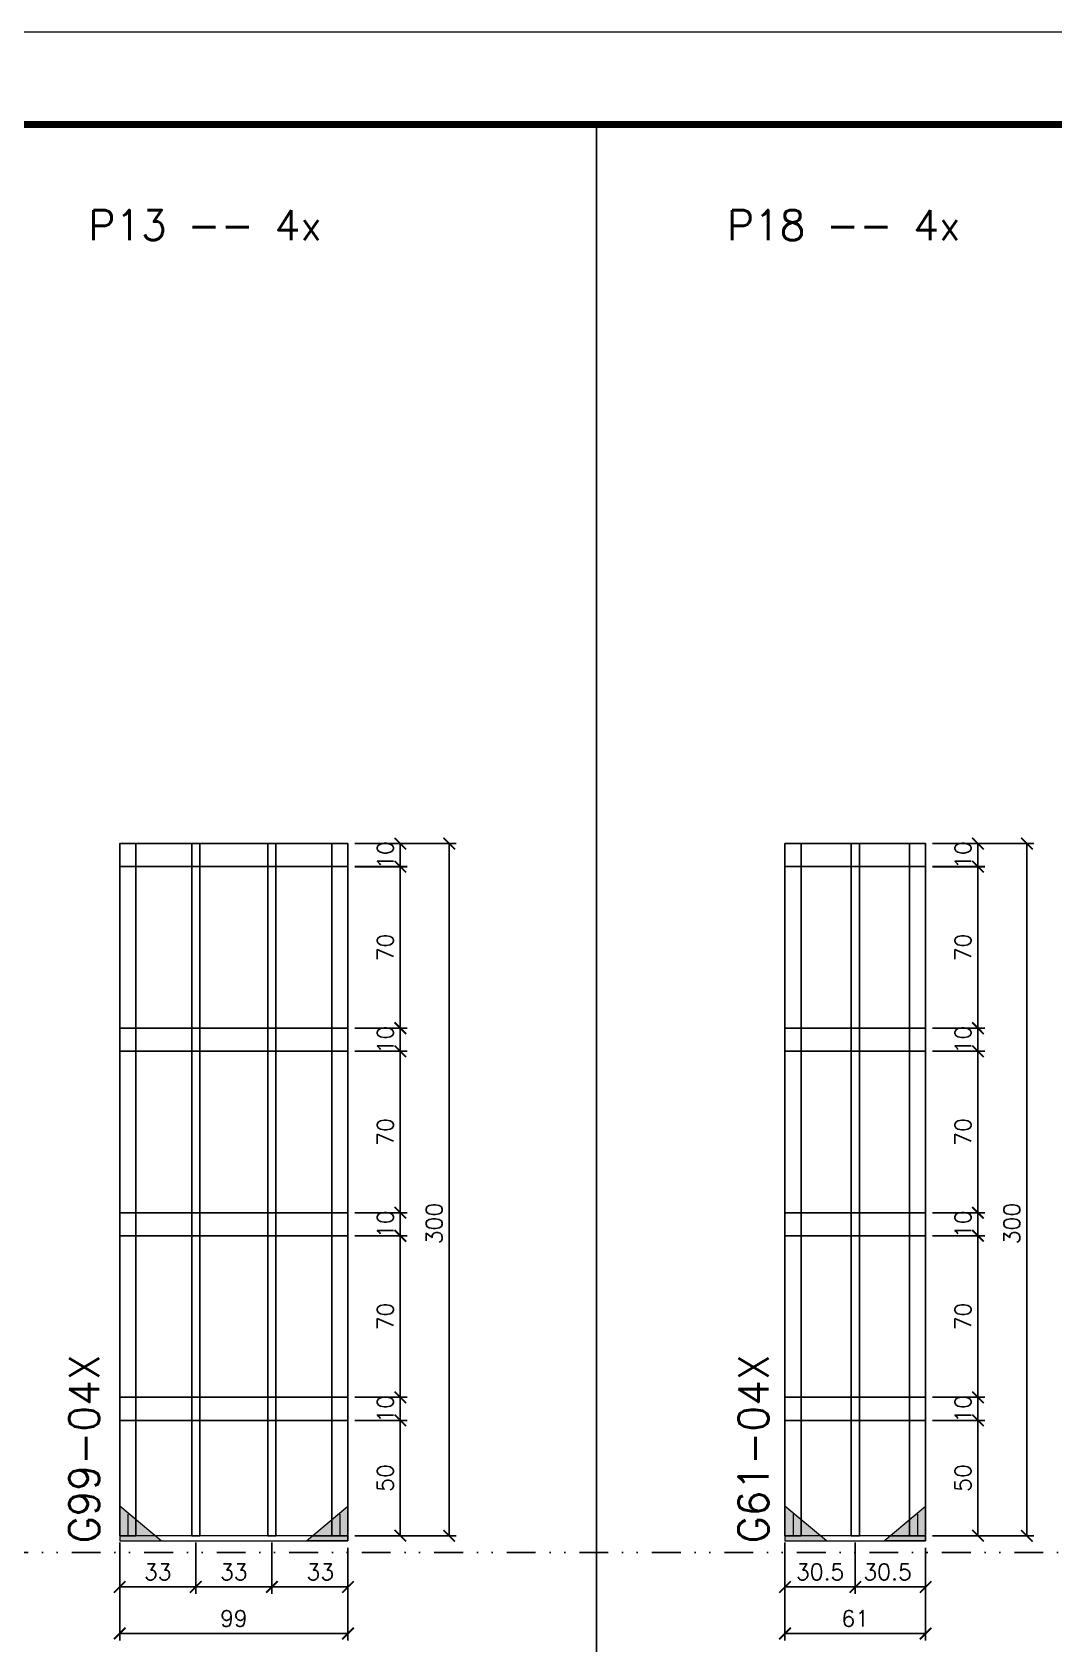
# Model space of a CAD drawing. Extents: x 13770 to 23315, y 867 to 16997.
# Drawn here: x 16646 to 17089, y 8110 to 8808 of the extents above; entities that cross this region are included whole.
import ezdxf

# ---------------------------------------------------------------- set-up
doc = ezdxf.new("R2010")
doc.units = 0
for name, pattern in [('DASHED', [0.75, 0.5, -0.25]), ('DIVIDE2', [0.625, 0.25, -0.125, 0, -0.125, 0, -0.125]), ('HIDDEN', [0.375, 0.25, -0.125])]:
    doc.linetypes.add(name, pattern=pattern)
for name, color, linetype in [('COTA', 241, 'Continuous'), ('Nível', 160, 'Continuous'), ('SARR_2.2x10', 60, 'Continuous'), ('SARR_3.5x7', 81, 'Continuous'), ('SARR_7x7', 40, 'Continuous'), ('Texto Nível', 251, 'Continuous')]:
    doc.layers.add(name, color=color, linetype=linetype)
for name, color, linetype, lineweight in [('Folhas', 255, 'Continuous', 9), ('Madeira', 126, 'Continuous', 18), ('Sarr 2.2x7', 40, 'Continuous', 9), ('SARRAFO DE PRESSAO', 251, 'DASHED', 9), ('Texto Seção', 7, 'Continuous', 15)]:
    doc.layers.add(name, color=color, linetype=linetype, lineweight=lineweight)
doc.styles.add('REGUA-120', font='ROMANS.shx', dxfattribs={"height": 15})
doc.styles.add('ROMANS', font='romans.shx')
doc.dimstyles.new('Cota Paínel', dxfattribs={"dimtxt": 7, "dimasz": 5, "dimexe": 3, "dimexo": 3, "dimgap": 3, "dimtad": 1, "dimdec": 1, "dimzin": 12, "dimdsep": 46, "dimtxsty": 'ROMANS', "dimblk": 'ARCHTICK', "dimcen": 0, "dimclrd": 4, "dimclre": 4, "dimclrt": 1, "dimadec": 1, "dimazin": 3, "dimtfac": 1, "dimtdec": 1, "dimtmove": 0, "dimatfit": 3, "dimldrblk": 'OBLIQUE', "dimfxl": 1, "dimtolj": 1, "dimtzin": 12, "dimarcsym": 0})

# ---------------------------------------------------------------- blocks, each defined once
blk = doc.blocks.new('9999999999')
at = {"layer": 'Folhas'}
blk.add_lwpolyline([(98138.98, 34190.21), (99623.98, 34190.21), (99623.98, 35240.21), (98138.98, 35240.21)], close=True, dxfattribs=at)
at = {"layer": 'Folhas', "color": 30, "const_width": 3}
blk.add_lwpolyline([(98213.98, 34230.21), (99583.98, 34230.21), (99583.98, 35200.21), (98213.98, 35200.21)], close=True, dxfattribs=at)
blk = doc.blocks.new('_ArchTick')
at = {"color": 0, "linetype": 'ByBlock', "const_width": 0.15}
blk.add_lwpolyline([(-0.5, -0.5), (0.5, 0.5)], dxfattribs=at)
blk = doc.blocks.new('*D920')
at = {"layer": 'COTA', "color": 4, "lineweight": -2, "transparency": 16777216}
for p, q in [((16683.75, 8138.58), (16683.75, 8111.4)), ((16782.75, 8138.58), (16782.75, 8111.4)), ((16782.75, 8114.4), (16683.75, 8114.4))]:
    blk.add_line(p, q, dxfattribs=at)
at = {"layer": 'Defpoints', "color": 0, "transparency": 16777216}
for p in [(16683.75, 8141.58), (16782.75, 8141.58), (16683.75, 8114.4)]:
    blk.add_point(p, dxfattribs=at)
at = {"layer": 'COTA', "color": 4, "lineweight": -2, "transparency": 16777216, "xscale": 5, "yscale": 5, "zscale": 5, "rotation": 180}
blk.add_blockref('_ArchTick', (16683.75, 8114.4), dxfattribs=at)
at = {"layer": 'COTA', "color": 4, "lineweight": -2, "transparency": 16777216, "xscale": 5, "yscale": 5, "zscale": 5}
blk.add_blockref('_ArchTick', (16782.75, 8114.4), dxfattribs=at)
at = {"layer": 'COTA', "color": 1, "transparency": 16777216, "insert": (16733.25, 8120.9), "char_height": 7, "attachment_point": 5, "style": 'ROMANS'}
blk.add_mtext('\\A1;99', dxfattribs=at)
blk = doc.blocks.new('_Oblique')
at = {"color": 0, "linetype": 'ByBlock', "lineweight": -2}
blk.add_line((-0.5, -0.5), (0.5, 0.5), dxfattribs=at)
blk = doc.blocks.new('*D921')
at = {"layer": 'COTA', "color": 4, "lineweight": -2, "transparency": 16777216}
for p, q in [((16749.75, 8153.78), (16749.75, 8131.58)), ((16782.75, 8151.58), (16782.75, 8131.58)), ((16749.75, 8134.58), (16782.75, 8134.58))]:
    blk.add_line(p, q, dxfattribs=at)
at = {"layer": 'Defpoints', "color": 0, "transparency": 16777216}
for p in [(16749.75, 8156.78), (16782.75, 8154.58), (16782.75, 8134.58)]:
    blk.add_point(p, dxfattribs=at)
at = {"layer": 'COTA', "color": 4, "lineweight": -2, "transparency": 16777216, "xscale": 5, "yscale": 5, "zscale": 5, "rotation": 180}
blk.add_blockref('_ArchTick', (16749.75, 8134.58), dxfattribs=at)
at = {"layer": 'COTA', "color": 4, "lineweight": -2, "transparency": 16777216, "xscale": 5, "yscale": 5, "zscale": 5}
blk.add_blockref('_ArchTick', (16782.75, 8134.58), dxfattribs=at)
at = {"layer": 'COTA', "color": 1, "transparency": 16777216, "insert": (16770.75, 8141.08), "char_height": 7, "attachment_point": 5, "style": 'ROMANS'}
blk.add_mtext('\\A1;33', dxfattribs=at)
blk = doc.blocks.new('*D922')
at = {"layer": 'COTA', "color": 4, "lineweight": -2, "transparency": 16777216}
for p, q in [((16683.75, 8153.78), (16683.75, 8131.58)), ((16716.75, 8153.78), (16716.75, 8131.58)), ((16683.75, 8134.58), (16716.75, 8134.58))]:
    blk.add_line(p, q, dxfattribs=at)
at = {"layer": 'Defpoints', "color": 0, "transparency": 16777216}
for p in [(16683.75, 8156.78), (16716.75, 8156.78), (16716.75, 8134.58)]:
    blk.add_point(p, dxfattribs=at)
at = {"layer": 'COTA', "color": 4, "lineweight": -2, "transparency": 16777216, "xscale": 5, "yscale": 5, "zscale": 5, "rotation": 180}
blk.add_blockref('_ArchTick', (16683.75, 8134.58), dxfattribs=at)
at = {"layer": 'COTA', "color": 4, "lineweight": -2, "transparency": 16777216, "xscale": 5, "yscale": 5, "zscale": 5}
blk.add_blockref('_ArchTick', (16716.75, 8134.58), dxfattribs=at)
at = {"layer": 'COTA', "color": 1, "transparency": 16777216, "insert": (16700.25, 8141.08), "char_height": 7, "attachment_point": 5, "style": 'ROMANS'}
blk.add_mtext('\\A1;33', dxfattribs=at)
blk = doc.blocks.new('*D923')
at = {"layer": 'COTA', "color": 4, "lineweight": -2, "transparency": 16777216}
for p, q in [((16716.75, 8153.78), (16716.75, 8131.58)), ((16749.75, 8153.78), (16749.75, 8131.58)), ((16716.75, 8134.58), (16749.75, 8134.58))]:
    blk.add_line(p, q, dxfattribs=at)
at = {"layer": 'Defpoints', "color": 0, "transparency": 16777216}
for p in [(16716.75, 8156.78), (16749.75, 8156.78), (16749.75, 8134.58)]:
    blk.add_point(p, dxfattribs=at)
at = {"layer": 'COTA', "color": 4, "lineweight": -2, "transparency": 16777216, "xscale": 5, "yscale": 5, "zscale": 5, "rotation": 180}
blk.add_blockref('_ArchTick', (16716.75, 8134.58), dxfattribs=at)
at = {"layer": 'COTA', "color": 4, "lineweight": -2, "transparency": 16777216, "xscale": 5, "yscale": 5, "zscale": 5}
blk.add_blockref('_ArchTick', (16749.75, 8134.58), dxfattribs=at)
at = {"layer": 'COTA', "color": 1, "transparency": 16777216, "insert": (16733.25, 8141.08), "char_height": 7, "attachment_point": 5, "style": 'ROMANS'}
blk.add_mtext('\\A1;33', dxfattribs=at)
blk = doc.blocks.new('*D924')
at = {"layer": 'COTA', "color": 4, "lineweight": -2, "transparency": 16777216}
for p, q in [((16785.75, 8206.78), (16808.45, 8206.78)), ((16805.45, 8156.78), (16805.45, 8206.78)), ((16785.75, 8156.78), (16808.45, 8156.78))]:
    blk.add_line(p, q, dxfattribs=at)
at = {"layer": 'Defpoints', "color": 0, "transparency": 16777216}
for p in [(16782.75, 8206.78), (16805.45, 8206.78), (16782.75, 8156.78)]:
    blk.add_point(p, dxfattribs=at)
at = {"layer": 'COTA', "color": 4, "lineweight": -2, "transparency": 16777216, "xscale": 5, "yscale": 5, "zscale": 5}
for p, rotation in [((16805.45, 8206.78), 90), ((16805.45, 8156.78), 270)]:
    blk.add_blockref('_ArchTick', p, dxfattribs=dict(at, rotation=rotation))
at = {"layer": 'COTA', "color": 1, "transparency": 16777216, "insert": (16798.95, 8181.78), "char_height": 7, "attachment_point": 5, "rotation": 90, "style": 'ROMANS'}
blk.add_mtext('\\A1;50', dxfattribs=at)
blk = doc.blocks.new('*D925')
at = {"layer": 'COTA', "color": 4, "lineweight": -2, "transparency": 16777216}
for p, q in [((16785.75, 8216.78), (16808.45, 8216.78)), ((16805.45, 8206.78), (16805.45, 8216.78)), ((16785.75, 8206.78), (16808.45, 8206.78))]:
    blk.add_line(p, q, dxfattribs=at)
at = {"layer": 'Defpoints', "color": 0, "transparency": 16777216}
for p in [(16782.75, 8216.78), (16805.45, 8216.78), (16782.75, 8206.78)]:
    blk.add_point(p, dxfattribs=at)
at = {"layer": 'COTA', "color": 4, "lineweight": -2, "transparency": 16777216, "xscale": 5, "yscale": 5, "zscale": 5}
for p, rotation in [((16805.45, 8216.78), 90), ((16805.45, 8206.78), 270)]:
    blk.add_blockref('_ArchTick', p, dxfattribs=dict(at, rotation=rotation))
at = {"layer": 'COTA', "color": 1, "transparency": 16777216, "insert": (16798.95, 8211.78), "char_height": 7, "attachment_point": 5, "rotation": 90, "style": 'ROMANS'}
blk.add_mtext('\\A1;10', dxfattribs=at)
blk = doc.blocks.new('*D926')
at = {"layer": 'COTA', "color": 4, "lineweight": -2, "transparency": 16777216}
for p, q in [((16785.75, 8286.78), (16808.45, 8286.78)), ((16805.45, 8216.78), (16805.45, 8286.78)), ((16785.75, 8216.78), (16808.45, 8216.78))]:
    blk.add_line(p, q, dxfattribs=at)
at = {"layer": 'Defpoints', "color": 0, "transparency": 16777216}
for p in [(16782.75, 8286.78), (16805.45, 8286.78), (16782.75, 8216.78)]:
    blk.add_point(p, dxfattribs=at)
at = {"layer": 'COTA', "color": 4, "lineweight": -2, "transparency": 16777216, "xscale": 5, "yscale": 5, "zscale": 5}
for p, rotation in [((16805.45, 8286.78), 90), ((16805.45, 8216.78), 270)]:
    blk.add_blockref('_ArchTick', p, dxfattribs=dict(at, rotation=rotation))
at = {"layer": 'COTA', "color": 1, "transparency": 16777216, "insert": (16798.95, 8251.78), "char_height": 7, "attachment_point": 5, "rotation": 90, "style": 'ROMANS'}
blk.add_mtext('\\A1;70', dxfattribs=at)
blk = doc.blocks.new('*D927')
at = {"layer": 'COTA', "color": 4, "lineweight": -2, "transparency": 16777216}
for p, q in [((16785.75, 8296.78), (16808.45, 8296.78)), ((16805.45, 8286.78), (16805.45, 8296.78)), ((16785.75, 8286.78), (16808.45, 8286.78))]:
    blk.add_line(p, q, dxfattribs=at)
at = {"layer": 'Defpoints', "color": 0, "transparency": 16777216}
for p in [(16782.75, 8296.78), (16805.45, 8296.78), (16782.75, 8286.78)]:
    blk.add_point(p, dxfattribs=at)
at = {"layer": 'COTA', "color": 4, "lineweight": -2, "transparency": 16777216, "xscale": 5, "yscale": 5, "zscale": 5}
for p, rotation in [((16805.45, 8296.78), 90), ((16805.45, 8286.78), 270)]:
    blk.add_blockref('_ArchTick', p, dxfattribs=dict(at, rotation=rotation))
at = {"layer": 'COTA', "color": 1, "transparency": 16777216, "insert": (16798.95, 8291.78), "char_height": 7, "attachment_point": 5, "rotation": 90, "style": 'ROMANS'}
blk.add_mtext('\\A1;10', dxfattribs=at)
blk = doc.blocks.new('*D928')
at = {"layer": 'COTA', "color": 4, "lineweight": -2, "transparency": 16777216}
for p, q in [((16785.75, 8366.78), (16808.45, 8366.78)), ((16805.45, 8296.78), (16805.45, 8366.78)), ((16785.75, 8296.78), (16808.45, 8296.78))]:
    blk.add_line(p, q, dxfattribs=at)
at = {"layer": 'Defpoints', "color": 0, "transparency": 16777216}
for p in [(16782.75, 8366.78), (16805.45, 8366.78), (16782.75, 8296.78)]:
    blk.add_point(p, dxfattribs=at)
at = {"layer": 'COTA', "color": 4, "lineweight": -2, "transparency": 16777216, "xscale": 5, "yscale": 5, "zscale": 5}
for p, rotation in [((16805.45, 8366.78), 90), ((16805.45, 8296.78), 270)]:
    blk.add_blockref('_ArchTick', p, dxfattribs=dict(at, rotation=rotation))
at = {"layer": 'COTA', "color": 1, "transparency": 16777216, "insert": (16798.95, 8331.78), "char_height": 7, "attachment_point": 5, "rotation": 90, "style": 'ROMANS'}
blk.add_mtext('\\A1;70', dxfattribs=at)
blk = doc.blocks.new('*D929')
at = {"layer": 'COTA', "color": 4, "lineweight": -2, "transparency": 16777216}
for p, q in [((16785.75, 8376.78), (16808.45, 8376.78)), ((16805.45, 8366.78), (16805.45, 8376.78)), ((16785.75, 8366.78), (16808.45, 8366.78))]:
    blk.add_line(p, q, dxfattribs=at)
at = {"layer": 'Defpoints', "color": 0, "transparency": 16777216}
for p in [(16782.75, 8376.78), (16805.45, 8376.78), (16782.75, 8366.78)]:
    blk.add_point(p, dxfattribs=at)
at = {"layer": 'COTA', "color": 4, "lineweight": -2, "transparency": 16777216, "xscale": 5, "yscale": 5, "zscale": 5}
for p, rotation in [((16805.45, 8376.78), 90), ((16805.45, 8366.78), 270)]:
    blk.add_blockref('_ArchTick', p, dxfattribs=dict(at, rotation=rotation))
at = {"layer": 'COTA', "color": 1, "transparency": 16777216, "insert": (16798.95, 8371.78), "char_height": 7, "attachment_point": 5, "rotation": 90, "style": 'ROMANS'}
blk.add_mtext('\\A1;10', dxfattribs=at)
blk = doc.blocks.new('*D930')
at = {"layer": 'COTA', "color": 4, "lineweight": -2, "transparency": 16777216}
for p, q in [((16785.75, 8446.77), (16808.45, 8446.77)), ((16805.45, 8376.78), (16805.45, 8446.77)), ((16785.75, 8376.78), (16808.45, 8376.78))]:
    blk.add_line(p, q, dxfattribs=at)
at = {"layer": 'Defpoints', "color": 0, "transparency": 16777216}
for p in [(16782.75, 8446.77), (16805.45, 8446.77), (16782.75, 8376.78)]:
    blk.add_point(p, dxfattribs=at)
at = {"layer": 'COTA', "color": 4, "lineweight": -2, "transparency": 16777216, "xscale": 5, "yscale": 5, "zscale": 5}
for p, rotation in [((16805.45, 8446.77), 90), ((16805.45, 8376.78), 270)]:
    blk.add_blockref('_ArchTick', p, dxfattribs=dict(at, rotation=rotation))
at = {"layer": 'COTA', "color": 1, "transparency": 16777216, "insert": (16798.95, 8411.78), "char_height": 7, "attachment_point": 5, "rotation": 90, "style": 'ROMANS'}
blk.add_mtext('\\A1;70', dxfattribs=at)
blk = doc.blocks.new('*D931')
at = {"layer": 'COTA', "color": 4, "lineweight": -2, "transparency": 16777216}
for p, q in [((16785.75, 8456.78), (16829.66, 8456.78)), ((16826.66, 8156.74), (16826.66, 8456.78)), ((16785.75, 8156.74), (16829.66, 8156.74))]:
    blk.add_line(p, q, dxfattribs=at)
at = {"layer": 'Defpoints', "color": 0, "transparency": 16777216}
for p in [(16782.75, 8456.78), (16826.66, 8456.78), (16782.75, 8156.74)]:
    blk.add_point(p, dxfattribs=at)
at = {"layer": 'COTA', "color": 4, "lineweight": -2, "transparency": 16777216, "xscale": 5, "yscale": 5, "zscale": 5}
for p, rotation in [((16826.66, 8456.78), 90), ((16826.66, 8156.74), 270)]:
    blk.add_blockref('_ArchTick', p, dxfattribs=dict(at, rotation=rotation))
at = {"layer": 'COTA', "color": 1, "transparency": 16777216, "insert": (16820.16, 8292.08), "char_height": 7, "attachment_point": 5, "rotation": 90, "style": 'ROMANS'}
blk.add_mtext('\\A1;300', dxfattribs=at)
blk = doc.blocks.new('*D932')
at = {"layer": 'COTA', "color": 4, "lineweight": -2, "transparency": 16777216}
for p, q in [((16785.75, 8456.81), (16808.45, 8456.81)), ((16805.45, 8446.81), (16805.45, 8456.81)), ((16785.75, 8446.81), (16808.45, 8446.81))]:
    blk.add_line(p, q, dxfattribs=at)
at = {"layer": 'Defpoints', "color": 0, "transparency": 16777216}
for p in [(16782.75, 8456.81), (16805.45, 8456.81), (16782.75, 8446.81)]:
    blk.add_point(p, dxfattribs=at)
at = {"layer": 'COTA', "color": 4, "lineweight": -2, "transparency": 16777216, "xscale": 5, "yscale": 5, "zscale": 5}
for p, rotation in [((16805.45, 8456.81), 90), ((16805.45, 8446.81), 270)]:
    blk.add_blockref('_ArchTick', p, dxfattribs=dict(at, rotation=rotation))
at = {"layer": 'COTA', "color": 1, "transparency": 16777216, "insert": (16798.95, 8451.81), "char_height": 7, "attachment_point": 5, "rotation": 90, "style": 'ROMANS'}
blk.add_mtext('\\A1;10', dxfattribs=at)
blk = doc.blocks.new('*D933')
at = {"layer": 'COTA', "color": 4, "lineweight": -2, "transparency": 16777216}
for p, q in [((16972.28, 8138.58), (16972.28, 8111.4)), ((17033.28, 8138.58), (17033.28, 8111.4)), ((17033.28, 8114.4), (16972.28, 8114.4))]:
    blk.add_line(p, q, dxfattribs=at)
at = {"layer": 'Defpoints', "color": 0, "transparency": 16777216}
for p in [(16972.28, 8141.58), (17033.28, 8141.58), (16972.28, 8114.4)]:
    blk.add_point(p, dxfattribs=at)
at = {"layer": 'COTA', "color": 4, "lineweight": -2, "transparency": 16777216, "xscale": 5, "yscale": 5, "zscale": 5, "rotation": 180}
blk.add_blockref('_ArchTick', (16972.28, 8114.4), dxfattribs=at)
at = {"layer": 'COTA', "color": 4, "lineweight": -2, "transparency": 16777216, "xscale": 5, "yscale": 5, "zscale": 5}
blk.add_blockref('_ArchTick', (17033.28, 8114.4), dxfattribs=at)
at = {"layer": 'COTA', "color": 1, "transparency": 16777216, "insert": (17002.78, 8120.9), "char_height": 7, "attachment_point": 5, "style": 'ROMANS'}
blk.add_mtext('\\A1;61', dxfattribs=at)
blk = doc.blocks.new('*D934')
at = {"layer": 'COTA', "color": 4, "lineweight": -2, "transparency": 16777216}
for p, q in [((17002.78, 8153.78), (17002.78, 8131.58)), ((17033.28, 8151.58), (17033.28, 8131.58)), ((17002.78, 8134.58), (17033.28, 8134.58))]:
    blk.add_line(p, q, dxfattribs=at)
at = {"layer": 'Defpoints', "color": 0, "transparency": 16777216}
for p in [(17002.78, 8156.78), (17033.28, 8154.58), (17033.28, 8134.58)]:
    blk.add_point(p, dxfattribs=at)
at = {"layer": 'COTA', "color": 4, "lineweight": -2, "transparency": 16777216, "xscale": 5, "yscale": 5, "zscale": 5, "rotation": 180}
blk.add_blockref('_ArchTick', (17002.78, 8134.58), dxfattribs=at)
at = {"layer": 'COTA', "color": 4, "lineweight": -2, "transparency": 16777216, "xscale": 5, "yscale": 5, "zscale": 5}
blk.add_blockref('_ArchTick', (17033.28, 8134.58), dxfattribs=at)
at = {"layer": 'COTA', "color": 1, "transparency": 16777216, "insert": (17016.78, 8141.08), "char_height": 7, "attachment_point": 5, "style": 'ROMANS'}
blk.add_mtext('\\A1;30.5', dxfattribs=at)
blk = doc.blocks.new('*D935')
at = {"layer": 'COTA', "color": 4, "lineweight": -2, "transparency": 16777216}
for p, q in [((16972.28, 8153.78), (16972.28, 8131.58)), ((17002.78, 8153.78), (17002.78, 8131.58)), ((16972.28, 8134.58), (17002.78, 8134.58))]:
    blk.add_line(p, q, dxfattribs=at)
at = {"layer": 'Defpoints', "color": 0, "transparency": 16777216}
for p in [(16972.28, 8156.78), (17002.78, 8156.78), (17002.78, 8134.58)]:
    blk.add_point(p, dxfattribs=at)
at = {"layer": 'COTA', "color": 4, "lineweight": -2, "transparency": 16777216, "xscale": 5, "yscale": 5, "zscale": 5, "rotation": 180}
blk.add_blockref('_ArchTick', (16972.28, 8134.58), dxfattribs=at)
at = {"layer": 'COTA', "color": 4, "lineweight": -2, "transparency": 16777216, "xscale": 5, "yscale": 5, "zscale": 5}
blk.add_blockref('_ArchTick', (17002.78, 8134.58), dxfattribs=at)
at = {"layer": 'COTA', "color": 1, "transparency": 16777216, "insert": (16987.53, 8141.08), "char_height": 7, "attachment_point": 5, "style": 'ROMANS'}
blk.add_mtext('\\A1;30.5', dxfattribs=at)
blk = doc.blocks.new('*D936')
at = {"layer": 'COTA', "color": 4, "lineweight": -2, "transparency": 16777216}
for p, q in [((17036.28, 8206.78), (17058.98, 8206.78)), ((17055.98, 8156.78), (17055.98, 8206.78)), ((17036.28, 8156.78), (17058.98, 8156.78))]:
    blk.add_line(p, q, dxfattribs=at)
at = {"layer": 'Defpoints', "color": 0, "transparency": 16777216}
for p in [(17033.28, 8206.78), (17055.98, 8206.78), (17033.28, 8156.78)]:
    blk.add_point(p, dxfattribs=at)
at = {"layer": 'COTA', "color": 4, "lineweight": -2, "transparency": 16777216, "xscale": 5, "yscale": 5, "zscale": 5}
for p, rotation in [((17055.98, 8206.78), 90), ((17055.98, 8156.78), 270)]:
    blk.add_blockref('_ArchTick', p, dxfattribs=dict(at, rotation=rotation))
at = {"layer": 'COTA', "color": 1, "transparency": 16777216, "insert": (17049.48, 8181.78), "char_height": 7, "attachment_point": 5, "rotation": 90, "style": 'ROMANS'}
blk.add_mtext('\\A1;50', dxfattribs=at)
blk = doc.blocks.new('*D937')
at = {"layer": 'COTA', "color": 4, "lineweight": -2, "transparency": 16777216}
for p, q in [((17036.28, 8216.78), (17058.98, 8216.78)), ((17055.98, 8206.78), (17055.98, 8216.78)), ((17036.28, 8206.78), (17058.98, 8206.78))]:
    blk.add_line(p, q, dxfattribs=at)
at = {"layer": 'Defpoints', "color": 0, "transparency": 16777216}
for p in [(17033.28, 8216.78), (17055.98, 8216.78), (17033.28, 8206.78)]:
    blk.add_point(p, dxfattribs=at)
at = {"layer": 'COTA', "color": 4, "lineweight": -2, "transparency": 16777216, "xscale": 5, "yscale": 5, "zscale": 5}
for p, rotation in [((17055.98, 8216.78), 90), ((17055.98, 8206.78), 270)]:
    blk.add_blockref('_ArchTick', p, dxfattribs=dict(at, rotation=rotation))
at = {"layer": 'COTA', "color": 1, "transparency": 16777216, "insert": (17049.48, 8211.78), "char_height": 7, "attachment_point": 5, "rotation": 90, "style": 'ROMANS'}
blk.add_mtext('\\A1;10', dxfattribs=at)
blk = doc.blocks.new('*D938')
at = {"layer": 'COTA', "color": 4, "lineweight": -2, "transparency": 16777216}
for p, q in [((17036.28, 8286.78), (17058.98, 8286.78)), ((17055.98, 8216.78), (17055.98, 8286.78)), ((17036.28, 8216.78), (17058.98, 8216.78))]:
    blk.add_line(p, q, dxfattribs=at)
at = {"layer": 'Defpoints', "color": 0, "transparency": 16777216}
for p in [(17033.28, 8286.78), (17055.98, 8286.78), (17033.28, 8216.78)]:
    blk.add_point(p, dxfattribs=at)
at = {"layer": 'COTA', "color": 4, "lineweight": -2, "transparency": 16777216, "xscale": 5, "yscale": 5, "zscale": 5}
for p, rotation in [((17055.98, 8286.78), 90), ((17055.98, 8216.78), 270)]:
    blk.add_blockref('_ArchTick', p, dxfattribs=dict(at, rotation=rotation))
at = {"layer": 'COTA', "color": 1, "transparency": 16777216, "insert": (17049.48, 8251.78), "char_height": 7, "attachment_point": 5, "rotation": 90, "style": 'ROMANS'}
blk.add_mtext('\\A1;70', dxfattribs=at)
blk = doc.blocks.new('*D939')
at = {"layer": 'COTA', "color": 4, "lineweight": -2, "transparency": 16777216}
for p, q in [((17036.28, 8296.78), (17058.98, 8296.78)), ((17055.98, 8286.78), (17055.98, 8296.78)), ((17036.28, 8286.78), (17058.98, 8286.78))]:
    blk.add_line(p, q, dxfattribs=at)
at = {"layer": 'Defpoints', "color": 0, "transparency": 16777216}
for p in [(17033.28, 8296.78), (17055.98, 8296.78), (17033.28, 8286.78)]:
    blk.add_point(p, dxfattribs=at)
at = {"layer": 'COTA', "color": 4, "lineweight": -2, "transparency": 16777216, "xscale": 5, "yscale": 5, "zscale": 5}
for p, rotation in [((17055.98, 8296.78), 90), ((17055.98, 8286.78), 270)]:
    blk.add_blockref('_ArchTick', p, dxfattribs=dict(at, rotation=rotation))
at = {"layer": 'COTA', "color": 1, "transparency": 16777216, "insert": (17049.48, 8291.78), "char_height": 7, "attachment_point": 5, "rotation": 90, "style": 'ROMANS'}
blk.add_mtext('\\A1;10', dxfattribs=at)
blk = doc.blocks.new('*D940')
at = {"layer": 'COTA', "color": 4, "lineweight": -2, "transparency": 16777216}
for p, q in [((17036.28, 8366.78), (17058.98, 8366.78)), ((17055.98, 8296.78), (17055.98, 8366.78)), ((17036.28, 8296.78), (17058.98, 8296.78))]:
    blk.add_line(p, q, dxfattribs=at)
at = {"layer": 'Defpoints', "color": 0, "transparency": 16777216}
for p in [(17033.28, 8366.78), (17055.98, 8366.78), (17033.28, 8296.78)]:
    blk.add_point(p, dxfattribs=at)
at = {"layer": 'COTA', "color": 4, "lineweight": -2, "transparency": 16777216, "xscale": 5, "yscale": 5, "zscale": 5}
for p, rotation in [((17055.98, 8366.78), 90), ((17055.98, 8296.78), 270)]:
    blk.add_blockref('_ArchTick', p, dxfattribs=dict(at, rotation=rotation))
at = {"layer": 'COTA', "color": 1, "transparency": 16777216, "insert": (17049.48, 8331.78), "char_height": 7, "attachment_point": 5, "rotation": 90, "style": 'ROMANS'}
blk.add_mtext('\\A1;70', dxfattribs=at)
blk = doc.blocks.new('*D941')
at = {"layer": 'COTA', "color": 4, "lineweight": -2, "transparency": 16777216}
for p, q in [((17036.28, 8376.78), (17058.98, 8376.78)), ((17055.98, 8366.78), (17055.98, 8376.78)), ((17036.28, 8366.78), (17058.98, 8366.78))]:
    blk.add_line(p, q, dxfattribs=at)
at = {"layer": 'Defpoints', "color": 0, "transparency": 16777216}
for p in [(17033.28, 8376.78), (17055.98, 8376.78), (17033.28, 8366.78)]:
    blk.add_point(p, dxfattribs=at)
at = {"layer": 'COTA', "color": 4, "lineweight": -2, "transparency": 16777216, "xscale": 5, "yscale": 5, "zscale": 5}
for p, rotation in [((17055.98, 8376.78), 90), ((17055.98, 8366.78), 270)]:
    blk.add_blockref('_ArchTick', p, dxfattribs=dict(at, rotation=rotation))
at = {"layer": 'COTA', "color": 1, "transparency": 16777216, "insert": (17049.48, 8371.78), "char_height": 7, "attachment_point": 5, "rotation": 90, "style": 'ROMANS'}
blk.add_mtext('\\A1;10', dxfattribs=at)
blk = doc.blocks.new('*D942')
at = {"layer": 'COTA', "color": 4, "lineweight": -2, "transparency": 16777216}
for p, q in [((17036.28, 8446.77), (17058.98, 8446.77)), ((17055.98, 8376.78), (17055.98, 8446.77)), ((17036.28, 8376.78), (17058.98, 8376.78))]:
    blk.add_line(p, q, dxfattribs=at)
at = {"layer": 'Defpoints', "color": 0, "transparency": 16777216}
for p in [(17033.28, 8446.77), (17055.98, 8446.77), (17033.28, 8376.78)]:
    blk.add_point(p, dxfattribs=at)
at = {"layer": 'COTA', "color": 4, "lineweight": -2, "transparency": 16777216, "xscale": 5, "yscale": 5, "zscale": 5}
for p, rotation in [((17055.98, 8446.77), 90), ((17055.98, 8376.78), 270)]:
    blk.add_blockref('_ArchTick', p, dxfattribs=dict(at, rotation=rotation))
at = {"layer": 'COTA', "color": 1, "transparency": 16777216, "insert": (17049.48, 8411.78), "char_height": 7, "attachment_point": 5, "rotation": 90, "style": 'ROMANS'}
blk.add_mtext('\\A1;70', dxfattribs=at)
blk = doc.blocks.new('*D943')
at = {"layer": 'COTA', "color": 4, "lineweight": -2, "transparency": 16777216}
for p, q in [((17036.28, 8456.78), (17080.19, 8456.78)), ((17077.19, 8156.74), (17077.19, 8456.78)), ((17036.28, 8156.74), (17080.19, 8156.74))]:
    blk.add_line(p, q, dxfattribs=at)
at = {"layer": 'Defpoints', "color": 0, "transparency": 16777216}
for p in [(17033.28, 8456.78), (17077.19, 8456.78), (17033.28, 8156.74)]:
    blk.add_point(p, dxfattribs=at)
at = {"layer": 'COTA', "color": 4, "lineweight": -2, "transparency": 16777216, "xscale": 5, "yscale": 5, "zscale": 5}
for p, rotation in [((17077.19, 8456.78), 90), ((17077.19, 8156.74), 270)]:
    blk.add_blockref('_ArchTick', p, dxfattribs=dict(at, rotation=rotation))
at = {"layer": 'COTA', "color": 1, "transparency": 16777216, "insert": (17070.69, 8292.08), "char_height": 7, "attachment_point": 5, "rotation": 90, "style": 'ROMANS'}
blk.add_mtext('\\A1;300', dxfattribs=at)
blk = doc.blocks.new('*D944')
at = {"layer": 'COTA', "color": 4, "lineweight": -2, "transparency": 16777216}
for p, q in [((17036.28, 8456.81), (17058.98, 8456.81)), ((17055.98, 8446.81), (17055.98, 8456.81)), ((17036.28, 8446.81), (17058.98, 8446.81))]:
    blk.add_line(p, q, dxfattribs=at)
at = {"layer": 'Defpoints', "color": 0, "transparency": 16777216}
for p in [(17033.28, 8456.81), (17055.98, 8456.81), (17033.28, 8446.81)]:
    blk.add_point(p, dxfattribs=at)
at = {"layer": 'COTA', "color": 4, "lineweight": -2, "transparency": 16777216, "xscale": 5, "yscale": 5, "zscale": 5}
for p, rotation in [((17055.98, 8456.81), 90), ((17055.98, 8446.81), 270)]:
    blk.add_blockref('_ArchTick', p, dxfattribs=dict(at, rotation=rotation))
at = {"layer": 'COTA', "color": 1, "transparency": 16777216, "insert": (17049.48, 8451.81), "char_height": 7, "attachment_point": 5, "rotation": 90, "style": 'ROMANS'}
blk.add_mtext('\\A1;10', dxfattribs=at)

msp = doc.modelspace()

# ---------------------------------------------------------------- hatches: boundary and pattern name
at = {"layer": 'Madeira'}
h = msp.add_hatch(color=252, dxfattribs=at)
h.dxf.hatch_style = 2
h.paths.add_polyline_path([(16683.75, 8169.58), (16683.75, 8154.58), (16701.75, 8154.58)])
h = msp.add_hatch(color=252, dxfattribs=at)
h.dxf.hatch_style = 2
h.paths.add_polyline_path([(16782.75, 8169.58), (16782.75, 8154.58), (16764.75, 8154.58)])
h = msp.add_hatch(color=252, dxfattribs=at)
h.dxf.hatch_style = 2
h.paths.add_polyline_path([(16972.28, 8169.58), (16972.28, 8154.58), (16990.28, 8154.58)])
h = msp.add_hatch(color=252, dxfattribs=at)
h.dxf.hatch_style = 2
h.paths.add_polyline_path([(17033.28, 8169.58), (17033.28, 8154.58), (17015.28, 8154.58)])

# ---------------------------------------------------------------- linework, layer by layer
at = {"layer": 'Madeira', "color": 1, "linetype": 'HIDDEN'}
for p, q in [((16687.25, 8166.08), (16687.25, 8156.78)), ((16687.25, 8166.08), (16687.25, 8156.78)), ((16779.25, 8166.08), (16779.25, 8156.78)), ((16779.25, 8166.08), (16779.25, 8156.78)), ((16975.78, 8166.08), (16975.78, 8156.78)), ((16975.78, 8166.08), (16975.78, 8156.78)), ((17029.78, 8166.08), (17029.78, 8156.78)), ((17029.78, 8166.08), (17029.78, 8156.78)), ((16690.75, 8162.58), (16690.75, 8156.78)), ((16979.28, 8162.58), (16979.28, 8156.78)), ((16693.58, 8156.78), (16683.75, 8156.78)), ((16693.58, 8156.78), (16683.75, 8156.78)), ((16699.55, 8156.78), (16683.75, 8156.78)), ((16766.95, 8156.78), (16782.75, 8156.78)), ((16772.91, 8156.78), (16782.75, 8156.78)), ((16772.91, 8156.78), (16782.75, 8156.78)), ((16982.11, 8156.78), (16972.28, 8156.78)), ((16982.11, 8156.78), (16972.28, 8156.78)), ((16988.08, 8156.78), (16972.28, 8156.78)), ((17017.48, 8156.78), (17033.28, 8156.78)), ((17023.45, 8156.78), (17033.28, 8156.78)), ((17023.45, 8156.78), (17033.28, 8156.78))]:
    msp.add_line(p, q, dxfattribs=at)
at = {"layer": 'Madeira'}
for p, q in [((16683.75, 8156.78), (16683.75, 8154.58)), ((16683.75, 8156.78), (16683.75, 8154.58)), ((16683.75, 8156.78), (16683.75, 8154.58)), ((16972.28, 8156.78), (16972.28, 8154.58)), ((16972.28, 8156.78), (16972.28, 8154.58)), ((16972.28, 8156.78), (16972.28, 8154.58))]:
    msp.add_line(p, q, dxfattribs=at)
at = {"layer": 'Madeira', "color": 0}
for points in [[(16683.75, 8169.58), (16683.75, 8154.58), (16701.75, 8154.58), (16683.75, 8169.58)], [(16782.75, 8169.58), (16782.75, 8154.58), (16764.75, 8154.58), (16782.75, 8169.58)], [(16972.28, 8169.58), (16972.28, 8154.58), (16990.28, 8154.58), (16972.28, 8169.58)], [(17033.28, 8169.58), (17033.28, 8154.58), (17015.28, 8154.58), (17033.28, 8169.58)]]:
    msp.add_lwpolyline(points, dxfattribs=at)
at = {"layer": 'Nível', "color": 4, "linetype": 'DIVIDE2', "ltscale": 50}
msp.add_line((13769.54, 8149.58), (21112.79, 8149.58), dxfattribs=at)
at = {"layer": 'Sarr 2.2x7'}
for points in [[(16782.75, 8156.78), (16683.75, 8156.78), (16683.75, 8154.58), (16782.75, 8154.58)], [(17033.28, 8156.78), (16972.28, 8156.78), (16972.28, 8154.58), (17033.28, 8154.58)]]:
    msp.add_lwpolyline(points, close=True, dxfattribs=at)
at = {"layer": 'SARR_2.2x10'}
for points in [[(16683.75, 8456.81), (16782.75, 8456.81), (16782.75, 8446.81), (16683.75, 8446.81)], [(16972.28, 8456.81), (17033.28, 8456.81), (17033.28, 8446.81), (16972.28, 8446.81)], [(16683.75, 8376.78), (16782.75, 8376.78), (16782.75, 8366.78), (16683.75, 8366.78)], [(16972.28, 8376.78), (17033.28, 8376.78), (17033.28, 8366.78), (16972.28, 8366.78)], [(16683.75, 8296.78), (16782.75, 8296.78), (16782.75, 8286.78), (16683.75, 8286.78)], [(16972.28, 8296.78), (17033.28, 8296.78), (17033.28, 8286.78), (16972.28, 8286.78)], [(16683.75, 8216.78), (16782.75, 8216.78), (16782.75, 8206.78), (16683.75, 8206.78)], [(16972.28, 8216.78), (17033.28, 8216.78), (17033.28, 8206.78), (16972.28, 8206.78)]]:
    msp.add_lwpolyline(points, close=True, dxfattribs=at)
at = {"layer": 'SARR_3.5x7'}
for p, q in [((16715, 8156.78), (16715, 8456.78)), ((16715, 8456.78), (16716.75, 8456.78)), ((16718.5, 8456.78), (16716.75, 8456.78)), ((16718.5, 8156.78), (16718.5, 8456.78)), ((16748, 8156.78), (16748, 8456.78)), ((16748, 8456.78), (16749.75, 8456.78)), ((16751.5, 8456.78), (16749.75, 8456.78)), ((16751.5, 8156.78), (16751.5, 8456.78)), ((17001.03, 8156.78), (17001.03, 8456.78)), ((17001.03, 8456.78), (17002.78, 8456.78)), ((17004.53, 8456.78), (17002.78, 8456.78)), ((17004.53, 8156.78), (17004.53, 8456.78)), ((16715, 8156.78), (16716.75, 8156.78)), ((16718.5, 8156.78), (16716.75, 8156.78)), ((16748, 8156.78), (16749.75, 8156.78)), ((16751.5, 8156.78), (16749.75, 8156.78)), ((17001.03, 8156.78), (17002.78, 8156.78)), ((17004.53, 8156.78), (17002.78, 8156.78))]:
    msp.add_line(p, q, dxfattribs=at)
at = {"layer": 'SARR_7x7'}
for points in [[(16683.75, 8156.78), (16690.75, 8156.78), (16690.75, 8456.78), (16683.75, 8456.78)], [(16775.75, 8156.78), (16782.75, 8156.78), (16782.75, 8456.78), (16775.75, 8456.78)], [(16972.28, 8156.78), (16979.28, 8156.78), (16979.28, 8456.78), (16972.28, 8456.78)], [(17026.28, 8156.78), (17033.28, 8156.78), (17033.28, 8456.78), (17026.28, 8456.78)]]:
    msp.add_lwpolyline(points, close=True, dxfattribs=at)
at = {"layer": 'Texto Nível'}
msp.add_line((16890.53, 7997.74), (16890.53, 8768.49), dxfattribs=at)

# ---------------------------------------------------------------- block references
at = {"layer": 'SARRAFO DE PRESSAO', "color": 6, "linetype": 'ByBlock'}
msp.add_blockref('9999999999', (-82154.48, -26431.71), dxfattribs=at)

# ---------------------------------------------------------------- texts
at = {"layer": 'Texto Seção', "style": 'REGUA-120'}
for s, p in [('G99-04X', (16674.84, 8153.46)), ('G61-04X', (16965.09, 8153.46))]:
    msp.add_text(s, height=13, rotation=90, dxfattribs=at).set_placement(p)
at = {"layer": 'Texto Seção', "char_height": 13, "width": 285.3299, "attachment_point": 7, "style": 'REGUA-120'}
for s, insert in [('P13 -- 4x', (16670.14, 8718.4)), ('P18 -- 4x', (16947.15, 8718.4))]:
    msp.add_mtext(s, dxfattribs=dict(at, insert=insert))

# ---------------------------------------------------------------- dimensions: what is measured, and where the dimension line sits
at = {"layer": 'COTA'}
for base, p1, p2, picture, middle in [((16805.45, 8456.81), (16782.75, 8446.81), (16782.75, 8456.81), '*D932', (16805.45, 8451.81)), ((16826.66, 8456.78), (16782.75, 8156.74), (16782.75, 8456.78), '*D931', (16826.66, 8292.08)), ((17055.98, 8456.81), (17033.28, 8446.81), (17033.28, 8456.81), '*D944', (17055.98, 8451.81)), ((17077.19, 8456.78), (17033.28, 8156.74), (17033.28, 8456.78), '*D943', (17077.19, 8292.08)), ((16805.45, 8376.78), (16782.75, 8366.78), (16782.75, 8376.78), '*D929', (16805.45, 8371.78)), ((17055.98, 8376.78), (17033.28, 8366.78), (17033.28, 8376.78), '*D941', (17055.98, 8371.78)), ((16805.45, 8296.78), (16782.75, 8286.78), (16782.75, 8296.78), '*D927', (16805.45, 8291.78)), ((17055.98, 8296.78), (17033.28, 8286.78), (17033.28, 8296.78), '*D939', (17055.98, 8291.78)), ((16805.45, 8216.78), (16782.75, 8206.78), (16782.75, 8216.78), '*D925', (16805.45, 8211.78)), ((17055.98, 8216.78), (17033.28, 8206.78), (17033.28, 8216.78), '*D937', (17055.98, 8211.78))]:
    dim = msp.add_linear_dim(base=base, p1=p1, p2=p2, angle=90, dimstyle='Cota Paínel', dxfattribs=at)
    dim.commit()
    dim.dimension.update_dxf_attribs({"geometry": picture, "text_midpoint": middle, "dimtype": 160})
for base, p1, p2, angle, picture, middle in [((16805.45, 8446.77), (16782.75, 8376.78), (16782.75, 8446.77), 90, '*D930', (16798.95, 8411.78)), ((17055.98, 8446.77), (17033.28, 8376.78), (17033.28, 8446.77), 90, '*D942', (17049.48, 8411.78)), ((16805.45, 8366.78), (16782.75, 8296.78), (16782.75, 8366.78), 90, '*D928', (16798.95, 8331.78)), ((17055.98, 8366.78), (17033.28, 8296.78), (17033.28, 8366.78), 90, '*D940', (17049.48, 8331.78)), ((16805.45, 8286.78), (16782.75, 8216.78), (16782.75, 8286.78), 90, '*D926', (16798.95, 8251.78)), ((17055.98, 8286.78), (17033.28, 8216.78), (17033.28, 8286.78), 90, '*D938', (17049.48, 8251.78)), ((16805.45, 8206.78), (16782.75, 8156.78), (16782.75, 8206.78), 90, '*D924', (16798.95, 8181.78)), ((17055.98, 8206.78), (17033.28, 8156.78), (17033.28, 8206.78), 90, '*D936', (17049.48, 8181.78)), ((16683.75, 8114.4), (16782.75, 8141.58), (16683.75, 8141.58), 180, '*D920', (16733.25, 8120.9)), ((16972.28, 8114.4), (17033.28, 8141.58), (16972.28, 8141.58), 180, '*D933', (17002.78, 8120.9))]:
    dim = msp.add_linear_dim(base=base, p1=p1, p2=p2, angle=angle, dimstyle='Cota Paínel', dxfattribs=at)
    dim.commit()
    dim.dimension.update_dxf_attribs({"geometry": picture, "text_midpoint": middle})
for base, p1, p2, picture, middle in [((16716.75, 8134.58), (16683.75, 8156.78), (16716.75, 8156.78), '*D922', (16700.25, 8141.08)), ((16749.75, 8134.58), (16716.75, 8156.78), (16749.75, 8156.78), '*D923', (16733.25, 8141.08)), ((17002.78, 8134.58), (16972.28, 8156.78), (17002.78, 8156.78), '*D935', (16987.53, 8141.08))]:
    dim = msp.add_linear_dim(base=base, p1=p1, p2=p2, dimstyle='Cota Paínel', dxfattribs=at)
    dim.commit()
    dim.dimension.update_dxf_attribs({"geometry": picture, "text_midpoint": middle})
for base, p1, p2, picture, middle in [((16782.75, 8134.58), (16749.75, 8156.78), (16782.75, 8154.58), '*D921', (16770.75, 8134.58)), ((17033.28, 8134.58), (17002.78, 8156.78), (17033.28, 8154.58), '*D934', (17016.78, 8134.58))]:
    dim = msp.add_linear_dim(base=base, p1=p1, p2=p2, dimstyle='Cota Paínel', dxfattribs=at)
    dim.commit()
    dim.dimension.update_dxf_attribs({"geometry": picture, "text_midpoint": middle, "dimtype": 160})

doc.saveas('drawing.dxf')
